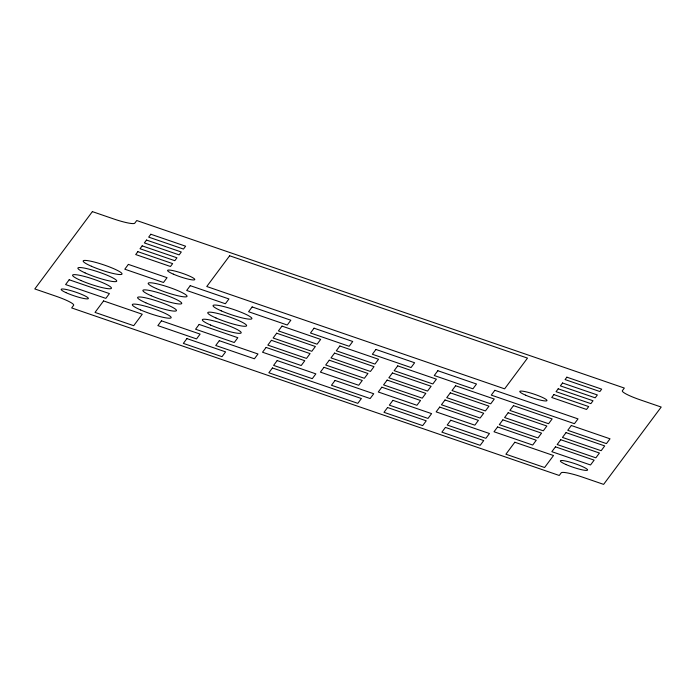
<?xml version="1.0" encoding="UTF-8"?>
<svg xmlns="http://www.w3.org/2000/svg" width="696" height="696" viewBox="0 0 696 696"><rect width="100%" height="100%" fill="white"/><g stroke="black" fill="none" stroke-linecap="round" stroke-linejoin="round"><path stroke-width="1.04" d="M92.377 211.619L34.8 288.944L56.072 296.252A20.471 2.845 18.6 0 1 73.628 305.3L71.662 307.936L559.253 475.472L561.22 472.828A20.471 2.845 18.6 0 1 582.352 477.073L603.623 484.381L661.2 407.056L639.928 399.748A20.471 2.845 18.6 0 1 622.372 390.7L624.338 388.064L136.747 220.528L134.78 223.172A20.471 2.845 18.6 0 1 113.648 218.927L92.377 211.619M69.174 279.766L65.598 284.568L105.836 298.384L109.411 293.582L69.174 279.766M128.369 264.393L124.793 269.195L163.482 282.489L167.057 277.687L128.369 264.393M137.851 251.665L135.703 254.553L170.494 266.507L172.643 263.619L137.851 251.665M142.175 245.862L140.026 248.742L174.818 260.695L176.967 257.807L142.175 245.862M146.499 240.05L144.359 242.93L179.142 254.884L181.291 252.004L146.499 240.05M150.832 234.239L148.683 237.119L183.474 249.072L185.614 246.193L150.832 234.239M103.565 300.924L95.021 312.408L133.702 325.693L142.254 314.218L103.565 300.924M161.437 320.812L157.861 325.615L196.542 338.909L200.117 334.106L161.437 320.812M190.26 285.665L186.685 290.467L225.374 303.752L228.949 298.949L190.26 285.665M229.645 255.771L206.764 286.508L504.617 388.846L527.498 358.109L229.645 255.771M186.919 338.587L183.344 343.389L222.024 356.683L225.6 351.88L186.919 338.587M199.152 324.423L195.576 329.225L234.256 342.51L237.832 337.708L199.152 324.423M219.31 340.692L215.734 345.494L254.414 358.788L257.99 353.986L219.31 340.692M252.152 306.927L248.576 311.73L287.265 325.023L290.841 320.221L252.152 306.927M266.107 347.426L262.531 352.228L301.22 365.522L304.796 360.719L266.107 347.426M271.405 340.318L267.829 345.12L306.51 358.414L310.085 353.611L271.405 340.318M276.695 333.21L273.119 338.012L311.799 351.306L315.375 346.504L276.695 333.21M281.984 326.102L278.409 330.905L317.098 344.198L320.673 339.396L281.984 326.102M277.173 360.58L273.598 365.383L312.286 378.668L315.862 373.865L277.173 360.58M272.423 367.966L268.847 372.769L357.814 403.341L361.389 398.538L272.423 367.966M314.044 328.19L310.468 332.993L349.157 346.286L352.733 341.484L314.044 328.19M323.979 367.314L320.404 372.116L358.701 385.271L362.277 380.468L323.979 367.314M329.269 360.206L325.693 365.009L364.382 378.293L367.958 373.491L329.269 360.206M334.567 353.098L330.991 357.901L370.446 371.455L374.022 366.653L334.567 353.098M339.857 345.99L336.281 350.793L374.961 364.078L378.537 359.275L339.857 345.99M335.046 380.46L331.47 385.262L370.15 398.556L373.726 393.753L335.046 380.46M375.944 349.462L372.369 354.264L411.049 367.549L414.625 362.746L375.944 349.462M381.852 387.194L378.276 391.996L416.956 405.29L420.532 400.487L381.852 387.194M387.141 380.086L383.566 384.888L422.246 398.182L425.822 393.379L387.141 380.086M392.431 372.978L388.855 377.78L427.544 391.074L431.12 386.271L392.431 372.978M397.729 365.87L394.154 370.672L432.834 383.966L436.409 379.163L397.729 365.87M387.568 407.525L383.992 412.328L422.672 425.621L426.248 420.819L387.568 407.525M392.918 400.348L389.342 405.15L428.023 418.435L431.598 413.633L392.918 400.348M437.836 370.724L434.26 375.527L472.941 388.82L476.516 384.018L437.836 370.724M439.715 407.073L436.14 411.875L474.829 425.169L478.404 420.367L439.715 407.073M445.014 399.965L441.438 404.767L480.118 418.061L483.694 413.259L445.014 399.965M450.303 392.857L446.728 397.66L485.408 410.953L488.983 406.151L450.303 392.857M455.593 385.749L452.017 390.552L490.697 403.845L494.282 399.043L455.593 385.749M445.431 427.414L441.89 432.164L480.188 445.327L483.729 440.568L445.431 427.414M450.782 420.227L447.206 425.03L485.886 438.323L489.462 433.521L450.782 420.227M494.847 390.317L491.272 395.119L574.444 423.69L578.019 418.888L494.847 390.317M497.588 426.961L494.012 431.764L532.692 445.048L536.268 440.246L497.588 426.961M502.877 419.853L499.302 424.656L537.982 437.941L541.558 433.138L502.877 419.853M508.176 412.745L504.6 417.548L543.28 430.833L546.856 426.03L508.176 412.745M513.465 405.637L509.89 410.44L548.57 423.725L552.145 418.922L513.465 405.637M514.831 442.23L505.905 454.218L544.594 467.512L553.52 455.523L514.831 442.23M553.877 394.615L551.737 397.494L586.545 409.457L588.694 406.577L553.877 394.615M558.209 388.803L556.06 391.683L590.878 403.645L593.018 400.765L558.209 388.803M562.533 382.991L560.384 385.871L595.202 397.834L597.351 394.954L562.533 382.991M566.857 377.18L565.074 379.581L599.882 391.543L601.675 389.142L566.857 377.18M555.46 446.841L551.85 451.687L590.53 464.972L594.14 460.134L555.46 446.841M560.75 439.733L557.174 444.535L595.854 457.829L599.43 453.026L560.75 439.733M566.039 432.625L562.464 437.427L601.144 450.721L604.72 445.918L566.039 432.625M571.329 425.517L567.753 430.319L606.442 443.613L610.018 438.811L571.329 425.517M80.814 280.462A20.471 2.845 18.6 0 0 111.377 288.353A20.471 2.845 18.6 0 0 83.912 276.303A20.471 2.845 18.6 0 0 80.814 280.462M140.54 309.911A20.471 2.845 18.6 0 0 171.094 317.794A20.471 2.845 18.6 0 0 143.637 305.753A20.471 2.845 18.6 0 0 140.54 309.911M215.977 317.976A20.471 2.845 18.6 0 0 246.541 325.867A20.471 2.845 18.6 0 0 219.075 313.818A20.471 2.845 18.6 0 0 215.977 317.976M173.339 274.137A14.329 1.992 18.6 0 0 194.732 279.661A14.329 1.992 18.6 0 0 175.514 271.223A14.329 1.992 18.6 0 0 173.339 274.137M525.619 395.18A14.329 1.992 18.6 0 0 546.943 400.661A14.329 1.992 18.6 0 0 527.629 392.213A14.329 1.992 18.6 0 0 525.619 395.18M566.144 464.589A14.329 1.992 18.6 0 0 587.537 470.105A14.329 1.992 18.6 0 0 568.31 461.674A14.329 1.992 18.6 0 0 566.144 464.589M65.911 292.607A14.329 1.992 18.6 0 0 88.157 298.732A14.329 1.992 18.6 0 0 70.331 290.484A14.329 1.992 18.6 0 0 65.911 292.607M91.402 266.246A20.471 2.845 18.6 0 0 121.957 274.137A20.471 2.845 18.6 0 0 94.499 262.087A20.471 2.845 18.6 0 0 91.402 266.246M221.276 310.868A20.471 2.845 18.6 0 0 251.83 318.759A20.471 2.845 18.6 0 0 224.373 306.71A20.471 2.845 18.6 0 0 221.276 310.868M85.034 272.875A20.471 2.845 18.6 0 0 116.493 281.393A20.471 2.845 18.6 0 0 90.445 269.526A20.471 2.845 18.6 0 0 85.034 272.875M210.566 325.041A20.471 2.845 18.6 0 0 241.129 332.932A20.471 2.845 18.6 0 0 213.663 320.882A20.471 2.845 18.6 0 0 210.566 325.041M145.829 302.803A20.471 2.845 18.6 0 0 176.393 310.686A20.471 2.845 18.6 0 0 148.927 298.645A20.471 2.845 18.6 0 0 145.829 302.803M156.417 288.588A20.471 2.845 18.6 0 0 186.972 296.47A20.471 2.845 18.6 0 0 159.514 284.429A20.471 2.845 18.6 0 0 156.417 288.588M151.119 295.696A20.471 2.845 18.6 0 0 181.682 303.578A20.471 2.845 18.6 0 0 154.216 291.537A20.471 2.845 18.6 0 0 151.119 295.696"/></g></svg>
